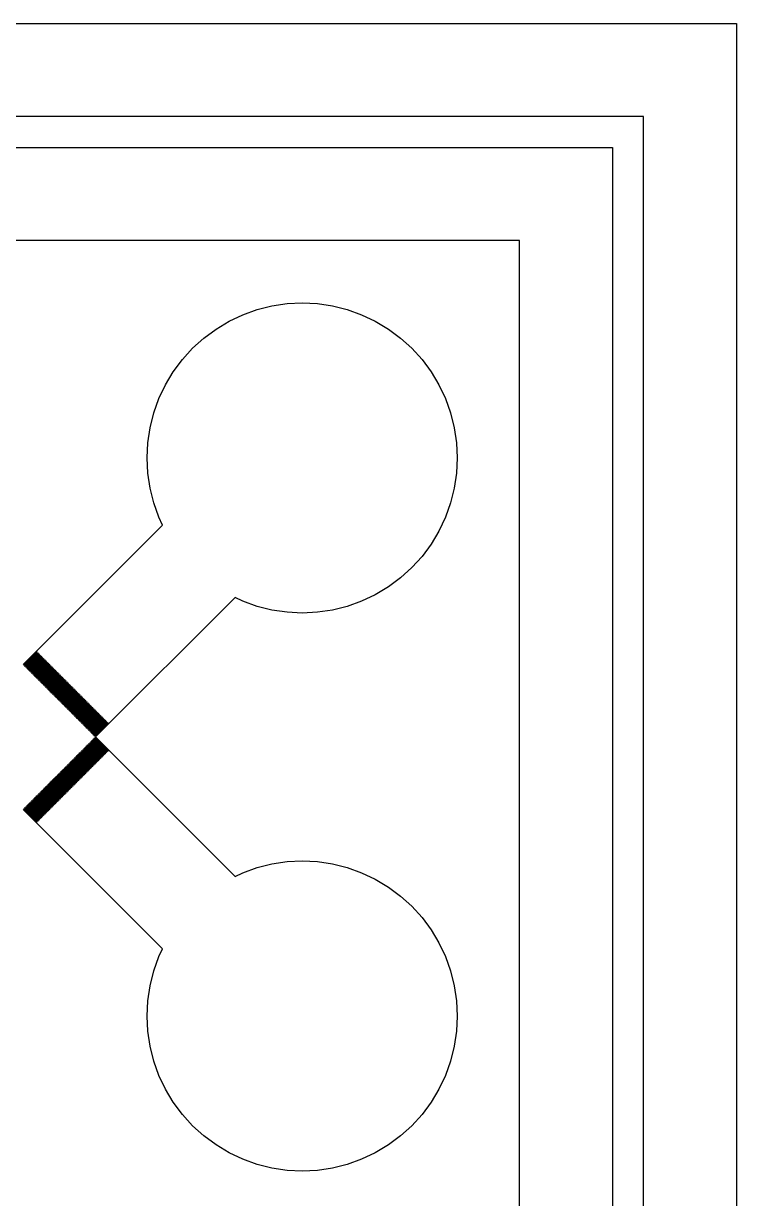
# Model space of a CAD drawing. Extents: x -16 to 132, y -40 to 113.
# Drawn here: x 101.24 to 113, y 56.82 to 76.18 of the extents above; entities that cross this region are included whole.
import ezdxf

# ---------------------------------------------------------------- set-up
doc = ezdxf.new("R2010")
doc.units = 0

msp = doc.modelspace()

# ---------------------------------------------------------------- linework, layer by layer
for p, q in [((-2.55649, 76.1837), (112.997, 76.1837)), ((112.997, 76.1837), (112.997, -2.55649)), ((111.463, 74.6498), (-1.0226, 74.6498)), ((111.463, -1.0226), (111.463, 74.6498)), ((-0.51129, 74.1385), (110.952, 74.1385)), ((110.952, 74.1385), (110.952, -0.51129)), ((109.418, 72.6046), (1.0226, 72.6046)), ((109.418, 1.0226), (109.418, 72.6046)), ((104.858, 71.3845), (105.094, 71.469)), ((105.094, 71.469), (105.337, 71.53)), ((105.337, 71.53), (105.586, 71.5668)), ((105.586, 71.5668), (105.836, 71.5791)), ((105.836, 71.5791), (106.087, 71.5668)), ((106.087, 71.5668), (106.335, 71.53)), ((106.335, 71.53), (106.578, 71.469)), ((106.578, 71.469), (106.815, 71.3845)), ((104.416, 71.1483), (104.631, 71.2773)), ((104.631, 71.2773), (104.858, 71.3845)), ((106.815, 71.3845), (107.041, 71.2773)), ((107.041, 71.2773), (107.257, 71.1483)), ((104.214, 70.9988), (104.416, 71.1483)), ((107.257, 71.1483), (107.458, 70.9988)), ((104.028, 70.8303), (104.214, 70.9988)), ((107.458, 70.9988), (107.644, 70.8303)), ((103.86, 70.6444), (104.028, 70.8303)), ((107.644, 70.8303), (107.812, 70.6445)), ((103.711, 70.4429), (103.86, 70.6444)), ((107.812, 70.6445), (107.962, 70.4429)), ((103.582, 70.2277), (103.711, 70.4429)), ((107.962, 70.4429), (108.091, 70.2278)), ((103.474, 70.0009), (103.582, 70.2277)), ((108.091, 70.2278), (108.198, 70.001)), ((103.39, 69.7647), (103.474, 70.0009)), ((108.198, 70.001), (108.283, 69.7647)), ((103.329, 69.5214), (103.39, 69.7647)), ((108.283, 69.7647), (108.344, 69.5214)), ((103.292, 69.2732), (103.329, 69.5214)), ((108.344, 69.5214), (108.38, 69.2732)), ((103.28, 69.0226), (103.292, 69.2732)), ((108.38, 69.2732), (108.393, 69.0226)), ((103.292, 68.772), (103.28, 69.0226)), ((108.393, 69.0226), (108.38, 68.772)), ((103.329, 68.5238), (103.292, 68.772)), ((108.38, 68.772), (108.344, 68.5239)), ((103.39, 68.2805), (103.329, 68.5238)), ((108.344, 68.5239), (108.283, 68.2805)), ((103.474, 68.0443), (103.39, 68.2805)), ((108.283, 68.2805), (108.198, 68.0443)), ((103.535, 67.915), (103.474, 68.0443)), ((108.198, 68.0443), (108.091, 67.8175)), ((101.237, 65.6169), (103.535, 67.915)), ((108.091, 67.8175), (107.962, 67.6023)), ((107.962, 67.6023), (107.812, 67.4008)), ((107.812, 67.4008), (107.644, 67.2149)), ((107.644, 67.2149), (107.458, 67.0464)), ((107.458, 67.0464), (107.257, 66.897)), ((107.257, 66.897), (107.041, 66.768)), ((104.729, 66.7219), (102.43, 64.4238)), ((104.858, 66.6607), (104.729, 66.7219)), ((105.094, 66.5762), (104.858, 66.6607)), ((106.815, 66.6607), (106.578, 66.5762)), ((107.041, 66.768), (106.815, 66.6607)), ((105.337, 66.5152), (105.094, 66.5762)), ((105.586, 66.4784), (105.337, 66.5152)), ((105.836, 66.4661), (105.586, 66.4784)), ((106.087, 66.4784), (105.836, 66.4661)), ((106.335, 66.5153), (106.087, 66.4784)), ((106.578, 66.5762), (106.335, 66.5153)), ((101.462, 65.8266), (101.245, 65.6096)), ((101.252, 65.6024), (101.469, 65.8193)), ((101.476, 65.8121), (101.259, 65.5952)), ((101.266, 65.588), (101.483, 65.8049)), ((101.49, 65.7977), (101.274, 65.5807)), ((101.281, 65.5735), (101.498, 65.7904)), ((101.505, 65.7832), (101.288, 65.5663)), ((101.295, 65.559), (101.512, 65.776)), ((101.519, 65.7687), (101.302, 65.5518)), ((101.31, 65.5446), (101.527, 65.7615)), ((101.534, 65.7543), (101.317, 65.5374)), ((101.324, 65.5301), (101.541, 65.747)), ((101.548, 65.7398), (101.331, 65.5229)), ((101.339, 65.5157), (101.556, 65.7326)), ((101.563, 65.7253), (101.346, 65.5084)), ((101.353, 65.5012), (101.57, 65.7181)), ((101.577, 65.7109), (101.36, 65.494)), ((101.368, 65.4867), (101.584, 65.7036)), ((101.592, 65.6964), (101.375, 65.4795)), ((101.382, 65.4723), (101.599, 65.6892)), ((101.606, 65.6819), (101.389, 65.465)), ((101.396, 65.4578), (101.613, 65.6747)), ((101.621, 65.6675), (101.404, 65.4506)), ((101.411, 65.4433), (101.628, 65.6603)), ((101.635, 65.653), (101.418, 65.4361)), ((101.469, 65.8193), (101.462, 65.8266)), ((101.483, 65.8049), (101.476, 65.8121)), ((101.498, 65.7904), (101.49, 65.7977)), ((101.512, 65.776), (101.505, 65.7832)), ((101.527, 65.7615), (101.519, 65.7687)), ((101.541, 65.747), (101.534, 65.7543)), ((101.556, 65.7326), (101.548, 65.7398)), ((101.57, 65.7181), (101.563, 65.7253)), ((101.584, 65.7036), (101.577, 65.7109)), ((101.599, 65.6892), (101.592, 65.6964)), ((101.613, 65.6747), (101.606, 65.6819)), ((101.628, 65.6603), (101.621, 65.6675)), ((101.642, 65.6458), (101.635, 65.653)), ((101.245, 65.6096), (101.252, 65.6024)), ((101.259, 65.5952), (101.266, 65.588)), ((101.274, 65.5807), (101.281, 65.5735)), ((101.288, 65.5663), (101.295, 65.559)), ((101.302, 65.5518), (101.31, 65.5446)), ((101.317, 65.5374), (101.324, 65.5301)), ((101.331, 65.5229), (101.339, 65.5157)), ((101.346, 65.5084), (101.353, 65.5012)), ((101.36, 65.494), (101.368, 65.4867)), ((101.375, 65.4795), (101.382, 65.4723)), ((101.389, 65.465), (101.396, 65.4578)), ((101.425, 65.4289), (101.642, 65.6458)), ((101.65, 65.6386), (101.433, 65.4216)), ((101.44, 65.4144), (101.657, 65.6313)), ((101.664, 65.6241), (101.447, 65.4072)), ((101.454, 65.4), (101.671, 65.6169)), ((101.678, 65.6096), (101.462, 65.3927)), ((101.469, 65.3855), (101.686, 65.6024)), ((101.693, 65.5952), (101.476, 65.3783)), ((101.483, 65.371), (101.7, 65.588)), ((101.707, 65.5807), (101.49, 65.3638)), ((101.498, 65.3566), (101.715, 65.5735)), ((101.722, 65.5663), (101.505, 65.3493)), ((101.512, 65.3421), (101.729, 65.559)), ((101.736, 65.5518), (101.519, 65.3349)), ((101.527, 65.3276), (101.744, 65.5446)), ((101.751, 65.5373), (101.534, 65.3204)), ((101.541, 65.3132), (101.758, 65.5301)), ((101.765, 65.5229), (101.548, 65.3059)), ((101.556, 65.2987), (101.772, 65.5156)), ((101.78, 65.5084), (101.563, 65.2915)), ((101.57, 65.2843), (101.787, 65.5012)), ((101.794, 65.494), (101.577, 65.277)), ((101.584, 65.2698), (101.801, 65.4867)), ((101.809, 65.4795), (101.592, 65.2626)), ((101.599, 65.2553), (101.816, 65.4723)), ((101.823, 65.465), (101.606, 65.2481)), ((101.657, 65.6313), (101.65, 65.6386)), ((101.671, 65.6169), (101.664, 65.6241)), ((101.686, 65.6024), (101.678, 65.6096)), ((101.7, 65.588), (101.693, 65.5952)), ((101.715, 65.5735), (101.707, 65.5807)), ((101.729, 65.559), (101.722, 65.5663)), ((101.744, 65.5446), (101.736, 65.5518)), ((101.758, 65.5301), (101.751, 65.5373)), ((101.772, 65.5156), (101.765, 65.5229)), ((101.787, 65.5012), (101.78, 65.5084)), ((101.801, 65.4867), (101.794, 65.494)), ((101.816, 65.4723), (101.809, 65.4795)), ((101.83, 65.4578), (101.823, 65.465)), ((101.404, 65.4506), (101.411, 65.4433)), ((101.418, 65.4361), (101.425, 65.4289)), ((101.433, 65.4216), (101.44, 65.4144)), ((101.447, 65.4072), (101.454, 65.4)), ((101.462, 65.3927), (101.469, 65.3855)), ((101.476, 65.3783), (101.483, 65.371)), ((101.49, 65.3638), (101.498, 65.3566)), ((101.505, 65.3493), (101.512, 65.3421)), ((101.519, 65.3349), (101.527, 65.3276)), ((101.534, 65.3204), (101.541, 65.3132)), ((101.548, 65.3059), (101.556, 65.2987)), ((101.563, 65.2915), (101.57, 65.2843)), ((101.577, 65.277), (101.584, 65.2698)), ((101.613, 65.2409), (101.83, 65.4578)), ((101.838, 65.4506), (101.621, 65.2337)), ((101.628, 65.2264), (101.845, 65.4433)), ((101.852, 65.4361), (101.635, 65.2192)), ((101.642, 65.2119), (101.859, 65.4289)), ((101.866, 65.4216), (101.65, 65.2047)), ((101.657, 65.1975), (101.874, 65.4144)), ((101.881, 65.4072), (101.664, 65.1903)), ((101.671, 65.183), (101.888, 65.3999)), ((101.895, 65.3927), (101.678, 65.1758)), ((101.686, 65.1685), (101.903, 65.3855)), ((101.91, 65.3783), (101.693, 65.1613)), ((101.7, 65.1541), (101.917, 65.371)), ((101.924, 65.3638), (101.707, 65.1469)), ((101.715, 65.1396), (101.932, 65.3566)), ((101.939, 65.3493), (101.722, 65.1324)), ((101.729, 65.1252), (101.946, 65.3421)), ((101.953, 65.3349), (101.736, 65.118)), ((101.744, 65.1107), (101.96, 65.3277)), ((101.968, 65.3204), (101.751, 65.1035)), ((101.758, 65.0963), (101.975, 65.3132)), ((101.982, 65.3059), (101.765, 65.089)), ((101.772, 65.0818), (101.989, 65.2987)), ((101.997, 65.2915), (101.78, 65.0746)), ((101.787, 65.0673), (102.004, 65.2843)), ((102.011, 65.277), (101.794, 65.0601)), ((101.801, 65.0529), (102.018, 65.2698)), ((101.845, 65.4433), (101.838, 65.4506)), ((101.859, 65.4289), (101.852, 65.4361)), ((101.874, 65.4144), (101.866, 65.4216)), ((101.888, 65.3999), (101.881, 65.4072)), ((101.903, 65.3855), (101.895, 65.3927)), ((101.917, 65.371), (101.91, 65.3783)), ((101.932, 65.3566), (101.924, 65.3638)), ((101.946, 65.3421), (101.939, 65.3493)), ((101.96, 65.3277), (101.953, 65.3349)), ((101.975, 65.3132), (101.968, 65.3204)), ((101.989, 65.2987), (101.982, 65.3059)), ((102.004, 65.2843), (101.997, 65.2915)), ((102.018, 65.2698), (102.011, 65.277)), ((101.592, 65.2626), (101.599, 65.2553)), ((101.606, 65.2481), (101.613, 65.2409)), ((101.621, 65.2337), (101.628, 65.2264)), ((101.635, 65.2192), (101.642, 65.2119)), ((101.65, 65.2047), (101.657, 65.1975)), ((101.664, 65.1903), (101.671, 65.183)), ((101.678, 65.1758), (101.686, 65.1685)), ((101.693, 65.1613), (101.7, 65.1541)), ((101.707, 65.1469), (101.715, 65.1396)), ((101.722, 65.1324), (101.729, 65.1252)), ((101.736, 65.118), (101.744, 65.1107)), ((101.751, 65.1035), (101.758, 65.0963)), ((101.765, 65.089), (101.772, 65.0818)), ((101.78, 65.0746), (101.787, 65.0673)), ((102.026, 65.2625), (101.809, 65.0456)), ((101.816, 65.0384), (102.033, 65.2553)), ((102.04, 65.2481), (101.823, 65.0312)), ((101.83, 65.0239), (102.047, 65.2409)), ((102.054, 65.2337), (101.838, 65.0167)), ((101.845, 65.0095), (102.062, 65.2264)), ((102.069, 65.2192), (101.852, 65.0023)), ((101.859, 64.995), (102.076, 65.212)), ((102.083, 65.2047), (101.866, 64.9878)), ((101.874, 64.9806), (102.091, 65.1975)), ((102.098, 65.1903), (101.881, 64.9734)), ((101.888, 64.9661), (102.105, 65.183)), ((102.112, 65.1758), (101.895, 64.9589)), ((101.903, 64.9516), (102.12, 65.1686)), ((102.127, 65.1613), (101.91, 64.9444)), ((101.917, 64.9372), (102.134, 65.1541)), ((102.141, 65.1469), (101.924, 64.9299)), ((101.932, 64.9227), (102.148, 65.1396)), ((102.156, 65.1324), (101.939, 64.9155)), ((101.946, 64.9082), (102.163, 65.1252)), ((102.17, 65.118), (101.953, 64.901)), ((101.96, 64.8938), (102.177, 65.1107)), ((102.185, 65.1035), (101.968, 64.8866)), ((101.975, 64.8793), (102.192, 65.0963)), ((102.199, 65.089), (101.982, 64.8721)), ((101.989, 64.8649), (102.206, 65.0818)), ((102.214, 65.0746), (101.997, 64.8577)), ((102.033, 65.2553), (102.026, 65.2625)), ((102.047, 65.2409), (102.04, 65.2481)), ((102.062, 65.2264), (102.054, 65.2337)), ((102.076, 65.212), (102.069, 65.2192)), ((102.091, 65.1975), (102.083, 65.2047)), ((102.105, 65.183), (102.098, 65.1903)), ((102.12, 65.1686), (102.112, 65.1758)), ((102.134, 65.1541), (102.127, 65.1613)), ((102.148, 65.1396), (102.141, 65.1469)), ((102.163, 65.1252), (102.156, 65.1324)), ((102.177, 65.1107), (102.17, 65.118)), ((102.192, 65.0963), (102.185, 65.1035)), ((102.206, 65.0818), (102.199, 65.089)), ((102.221, 65.0674), (102.214, 65.0746)), ((101.794, 65.0601), (101.801, 65.0529)), ((101.809, 65.0456), (101.816, 65.0384)), ((101.823, 65.0312), (101.83, 65.0239)), ((101.838, 65.0167), (101.845, 65.0095)), ((101.852, 65.0023), (101.859, 64.995)), ((101.866, 64.9878), (101.874, 64.9806)), ((101.881, 64.9734), (101.888, 64.9661)), ((101.895, 64.9589), (101.903, 64.9516)), ((101.91, 64.9444), (101.917, 64.9372)), ((101.924, 64.9299), (101.932, 64.9227)), ((101.939, 64.9155), (101.946, 64.9082)), ((101.953, 64.901), (101.96, 64.8938)), ((101.968, 64.8866), (101.975, 64.8793)), ((102.004, 64.8504), (102.221, 65.0674)), ((102.228, 65.0601), (102.011, 64.8432)), ((102.018, 64.836), (102.235, 65.0529)), ((102.242, 65.0456), (102.026, 64.8287)), ((102.033, 64.8215), (102.25, 65.0384)), ((102.257, 65.0312), (102.04, 64.8143)), ((102.047, 64.807), (102.264, 65.024)), ((102.271, 65.0167), (102.054, 64.7998)), ((102.062, 64.7926), (102.279, 65.0095)), ((102.286, 65.0022), (102.069, 64.7853)), ((102.076, 64.7781), (102.293, 64.995)), ((102.3, 64.9878), (102.083, 64.7709)), ((102.091, 64.7636), (102.308, 64.9806)), ((102.315, 64.9733), (102.098, 64.7564)), ((102.105, 64.7492), (102.322, 64.9661)), ((102.329, 64.9589), (102.112, 64.7419)), ((102.12, 64.7347), (102.336, 64.9516)), ((102.344, 64.9444), (102.127, 64.7275)), ((102.134, 64.7203), (102.351, 64.9372)), ((102.358, 64.93), (102.141, 64.713)), ((102.148, 64.7058), (102.365, 64.9227)), ((102.373, 64.9155), (102.156, 64.6986)), ((102.163, 64.6913), (102.38, 64.9083)), ((102.387, 64.901), (102.17, 64.6841)), ((102.177, 64.6769), (102.394, 64.8938)), ((102.402, 64.8866), (102.185, 64.6696)), ((102.192, 64.6624), (102.409, 64.8793)), ((102.235, 65.0529), (102.228, 65.0601)), ((102.25, 65.0384), (102.242, 65.0456)), ((102.264, 65.024), (102.257, 65.0312)), ((102.279, 65.0095), (102.271, 65.0167)), ((102.293, 64.995), (102.286, 65.0022)), ((102.308, 64.9806), (102.3, 64.9878)), ((102.322, 64.9661), (102.315, 64.9733)), ((102.336, 64.9516), (102.329, 64.9589)), ((102.351, 64.9372), (102.344, 64.9444)), ((102.365, 64.9227), (102.358, 64.93)), ((102.38, 64.9083), (102.373, 64.9155)), ((102.394, 64.8938), (102.387, 64.901)), ((102.409, 64.8793), (102.402, 64.8866)), ((101.982, 64.8721), (101.989, 64.8649)), ((101.997, 64.8577), (102.004, 64.8504)), ((102.011, 64.8432), (102.018, 64.836)), ((102.026, 64.8287), (102.033, 64.8215)), ((102.04, 64.8143), (102.047, 64.807)), ((102.054, 64.7998), (102.062, 64.7926)), ((102.069, 64.7853), (102.076, 64.7781)), ((102.083, 64.7709), (102.091, 64.7636)), ((102.098, 64.7564), (102.105, 64.7492)), ((102.112, 64.7419), (102.12, 64.7347)), ((102.127, 64.7275), (102.134, 64.7203)), ((102.141, 64.713), (102.148, 64.7058)), ((102.156, 64.6986), (102.163, 64.6913)), ((102.416, 64.8721), (102.199, 64.6552)), ((102.206, 64.6479), (102.423, 64.8649)), ((102.43, 64.8576), (102.214, 64.6407)), ((102.221, 64.6335), (102.438, 64.8504)), ((102.445, 64.8432), (102.228, 64.6263)), ((102.235, 64.619), (102.452, 64.836)), ((102.459, 64.8287), (102.242, 64.6118)), ((102.25, 64.6046), (102.467, 64.8215)), ((102.474, 64.8143), (102.257, 64.5973)), ((102.264, 64.5901), (102.481, 64.807)), ((102.488, 64.7998), (102.271, 64.5829)), ((102.279, 64.5757), (102.496, 64.7926)), ((102.503, 64.7853), (102.286, 64.5684)), ((102.293, 64.5612), (102.51, 64.7781)), ((102.517, 64.7709), (102.3, 64.554)), ((102.308, 64.5467), (102.524, 64.7636)), ((102.532, 64.7564), (102.315, 64.5395)), ((102.322, 64.5323), (102.539, 64.7492)), ((102.546, 64.7419), (102.329, 64.525)), ((102.336, 64.5178), (102.553, 64.7347)), ((102.561, 64.7275), (102.344, 64.5106)), ((102.351, 64.5033), (102.568, 64.7202)), ((102.575, 64.713), (102.358, 64.4961)), ((102.365, 64.4889), (102.582, 64.7058)), ((102.59, 64.6986), (102.373, 64.4816)), ((102.38, 64.4744), (102.597, 64.6913)), ((102.423, 64.8649), (102.416, 64.8721)), ((102.438, 64.8504), (102.43, 64.8576)), ((102.452, 64.836), (102.445, 64.8432)), ((102.467, 64.8215), (102.459, 64.8287)), ((102.481, 64.807), (102.474, 64.8143)), ((102.496, 64.7926), (102.488, 64.7998)), ((102.51, 64.7781), (102.503, 64.7853)), ((102.524, 64.7636), (102.517, 64.7709)), ((102.539, 64.7492), (102.532, 64.7564)), ((102.553, 64.7347), (102.546, 64.7419)), ((102.568, 64.7202), (102.561, 64.7275)), ((102.582, 64.7058), (102.575, 64.713)), ((102.597, 64.6913), (102.59, 64.6986)), ((102.17, 64.6841), (102.177, 64.6769)), ((102.185, 64.6696), (102.192, 64.6624)), ((102.199, 64.6552), (102.206, 64.6479)), ((102.214, 64.6407), (102.221, 64.6335)), ((102.228, 64.6263), (102.235, 64.619)), ((102.242, 64.6118), (102.25, 64.6046)), ((102.257, 64.5973), (102.264, 64.5901)), ((102.271, 64.5829), (102.279, 64.5757)), ((102.286, 64.5684), (102.293, 64.5612)), ((102.3, 64.554), (102.308, 64.5467)), ((102.315, 64.5395), (102.322, 64.5323)), ((102.329, 64.525), (102.336, 64.5178)), ((102.344, 64.5106), (102.351, 64.5033)), ((102.358, 64.4961), (102.365, 64.4889)), ((102.604, 64.6841), (102.387, 64.4672)), ((102.394, 64.4599), (102.611, 64.6769)), ((102.618, 64.6696), (102.402, 64.4527)), ((102.409, 64.4455), (102.626, 64.6624)), ((102.633, 64.6552), (102.416, 64.4383)), ((102.423, 64.431), (102.64, 64.6479)), ((102.611, 64.6769), (102.604, 64.6841)), ((102.626, 64.6624), (102.618, 64.6696)), ((102.64, 64.6479), (102.633, 64.6552)), ((102.308, 64.3009), (102.3, 64.2936)), ((102.524, 64.0839), (102.308, 64.3009)), ((102.322, 64.3153), (102.315, 64.3081)), ((102.315, 64.3081), (102.532, 64.0912)), ((102.539, 64.0984), (102.322, 64.3153)), ((102.336, 64.3298), (102.329, 64.3226)), ((102.329, 64.3226), (102.546, 64.1056)), ((102.553, 64.1129), (102.336, 64.3298)), ((102.351, 64.3442), (102.344, 64.337)), ((102.344, 64.337), (102.561, 64.1201)), ((102.568, 64.1273), (102.351, 64.3442)), ((102.365, 64.3587), (102.358, 64.3515)), ((102.358, 64.3515), (102.575, 64.1346)), ((102.582, 64.1418), (102.365, 64.3587)), ((102.373, 64.4816), (102.38, 64.4744)), ((102.38, 64.3732), (102.373, 64.3659)), ((102.373, 64.3659), (102.59, 64.149)), ((102.597, 64.1562), (102.38, 64.3732)), ((102.387, 64.4672), (102.394, 64.4599)), ((102.394, 64.3876), (102.387, 64.3804)), ((102.387, 64.3804), (102.604, 64.1635)), ((102.611, 64.1707), (102.394, 64.3876)), ((102.402, 64.4527), (102.409, 64.4455)), ((102.409, 64.4021), (102.402, 64.3949)), ((102.402, 64.3949), (102.618, 64.1779)), ((102.626, 64.1852), (102.409, 64.4021)), ((102.416, 64.4383), (102.423, 64.431)), ((102.423, 64.4165), (102.416, 64.4093)), ((102.416, 64.4093), (102.633, 64.1924)), ((102.64, 64.1996), (102.423, 64.4165)), ((102.43, 64.4238), (104.729, 62.1257)), ((102.12, 64.1129), (102.112, 64.1056)), ((102.112, 64.1056), (102.329, 63.8887)), ((102.336, 63.8959), (102.12, 64.1129)), ((102.134, 64.1273), (102.127, 64.1201)), ((102.127, 64.1201), (102.344, 63.9032)), ((102.351, 63.9104), (102.134, 64.1273)), ((102.148, 64.1418), (102.141, 64.1346)), ((102.141, 64.1346), (102.358, 63.9176)), ((102.365, 63.9249), (102.148, 64.1418)), ((102.163, 64.1562), (102.156, 64.149)), ((102.156, 64.149), (102.373, 63.9321)), ((102.38, 63.9393), (102.163, 64.1562)), ((102.177, 64.1707), (102.17, 64.1635)), ((102.17, 64.1635), (102.387, 63.9465)), ((102.394, 63.9538), (102.177, 64.1707)), ((102.192, 64.1852), (102.185, 64.1779)), ((102.185, 64.1779), (102.402, 63.961)), ((102.409, 63.9682), (102.192, 64.1852)), ((102.206, 64.1996), (102.199, 64.1924)), ((102.199, 64.1924), (102.416, 63.9755)), ((102.423, 63.9827), (102.206, 64.1996)), ((102.221, 64.2141), (102.214, 64.2068)), ((102.214, 64.2068), (102.43, 63.9899)), ((102.438, 63.9972), (102.221, 64.2141)), ((102.235, 64.2285), (102.228, 64.2213)), ((102.228, 64.2213), (102.445, 64.0044)), ((102.452, 64.0116), (102.235, 64.2285)), ((102.25, 64.243), (102.242, 64.2358)), ((102.242, 64.2358), (102.459, 64.0189)), ((102.467, 64.0261), (102.25, 64.243)), ((102.264, 64.2575), (102.257, 64.2502)), ((102.257, 64.2502), (102.474, 64.0333)), ((102.481, 64.0406), (102.264, 64.2575)), ((102.279, 64.2719), (102.271, 64.2647)), ((102.271, 64.2647), (102.488, 64.0478)), ((102.496, 64.055), (102.279, 64.2719)), ((102.293, 64.2864), (102.286, 64.2792)), ((102.286, 64.2792), (102.503, 64.0623)), ((102.51, 64.0695), (102.293, 64.2864)), ((102.3, 64.2936), (102.517, 64.0767)), ((102.546, 64.1056), (102.553, 64.1129)), ((102.561, 64.1201), (102.568, 64.1273)), ((102.575, 64.1346), (102.582, 64.1418)), ((102.59, 64.149), (102.597, 64.1562)), ((102.604, 64.1635), (102.611, 64.1707)), ((102.618, 64.1779), (102.626, 64.1852)), ((102.633, 64.1924), (102.64, 64.1996)), ((101.917, 63.9104), (101.91, 63.9032)), ((102.134, 63.6935), (101.917, 63.9104)), ((101.932, 63.9249), (101.924, 63.9176)), ((101.924, 63.9176), (102.141, 63.7007)), ((102.148, 63.7079), (101.932, 63.9249)), ((101.946, 63.9393), (101.939, 63.9321)), ((101.939, 63.9321), (102.156, 63.7152)), ((102.163, 63.7224), (101.946, 63.9393)), ((101.96, 63.9538), (101.953, 63.9465)), ((101.953, 63.9465), (102.17, 63.7296)), ((102.177, 63.7369), (101.96, 63.9538)), ((101.975, 63.9682), (101.968, 63.961)), ((101.968, 63.961), (102.185, 63.7441)), ((102.192, 63.7513), (101.975, 63.9682)), ((101.989, 63.9827), (101.982, 63.9755)), ((101.982, 63.9755), (102.199, 63.7585)), ((102.206, 63.7658), (101.989, 63.9827)), ((102.004, 63.9972), (101.997, 63.9899)), ((101.997, 63.9899), (102.214, 63.773)), ((102.221, 63.7802), (102.004, 63.9972)), ((102.018, 64.0116), (102.011, 64.0044)), ((102.011, 64.0044), (102.228, 63.7875)), ((102.235, 63.7947), (102.018, 64.0116)), ((102.033, 64.0261), (102.026, 64.0189)), ((102.026, 64.0189), (102.242, 63.8019)), ((102.25, 63.8092), (102.033, 64.0261)), ((102.047, 64.0406), (102.04, 64.0333)), ((102.04, 64.0333), (102.257, 63.8164)), ((102.264, 63.8236), (102.047, 64.0406)), ((102.062, 64.055), (102.054, 64.0478)), ((102.054, 64.0478), (102.271, 63.8309)), ((102.279, 63.8381), (102.062, 64.055)), ((102.076, 64.0695), (102.069, 64.0622)), ((102.069, 64.0622), (102.286, 63.8453)), ((102.293, 63.8525), (102.076, 64.0695)), ((102.091, 64.0839), (102.083, 64.0767)), ((102.083, 64.0767), (102.3, 63.8598)), ((102.308, 63.867), (102.091, 64.0839)), ((102.105, 64.0984), (102.098, 64.0912)), ((102.098, 64.0912), (102.315, 63.8743)), ((102.322, 63.8815), (102.105, 64.0984)), ((102.344, 63.9032), (102.351, 63.9104)), ((102.358, 63.9176), (102.365, 63.9249)), ((102.373, 63.9321), (102.38, 63.9393)), ((102.387, 63.9465), (102.394, 63.9538)), ((102.402, 63.961), (102.409, 63.9682)), ((102.416, 63.9755), (102.423, 63.9827)), ((102.43, 63.9899), (102.438, 63.9972)), ((102.445, 64.0044), (102.452, 64.0116)), ((102.459, 64.0189), (102.467, 64.0261)), ((102.474, 64.0333), (102.481, 64.0406)), ((102.488, 64.0478), (102.496, 64.055)), ((102.503, 64.0623), (102.51, 64.0695)), ((102.517, 64.0767), (102.524, 64.0839)), ((102.532, 64.0912), (102.539, 64.0984)), ((101.729, 63.7224), (101.722, 63.7152)), ((101.946, 63.5055), (101.729, 63.7224)), ((101.744, 63.7369), (101.736, 63.7296)), ((101.736, 63.7296), (101.953, 63.5127)), ((101.96, 63.5199), (101.744, 63.7369)), ((101.758, 63.7513), (101.751, 63.7441)), ((101.751, 63.7441), (101.968, 63.5272)), ((101.975, 63.5344), (101.758, 63.7513)), ((101.772, 63.7658), (101.765, 63.7586)), ((101.765, 63.7586), (101.982, 63.5416)), ((101.989, 63.5489), (101.772, 63.7658)), ((101.787, 63.7803), (101.78, 63.773)), ((101.78, 63.773), (101.997, 63.5561)), ((102.004, 63.5633), (101.787, 63.7803)), ((101.801, 63.7947), (101.794, 63.7875)), ((101.794, 63.7875), (102.011, 63.5706)), ((102.018, 63.5778), (101.801, 63.7947)), ((101.816, 63.8092), (101.809, 63.8019)), ((101.809, 63.8019), (102.026, 63.585)), ((102.033, 63.5922), (101.816, 63.8092)), ((101.83, 63.8236), (101.823, 63.8164)), ((101.823, 63.8164), (102.04, 63.5995)), ((102.047, 63.6067), (101.83, 63.8236)), ((101.845, 63.8381), (101.838, 63.8309)), ((101.838, 63.8309), (102.054, 63.6139)), ((102.062, 63.6212), (101.845, 63.8381)), ((101.859, 63.8525), (101.852, 63.8453)), ((101.852, 63.8453), (102.069, 63.6284)), ((102.076, 63.6356), (101.859, 63.8525)), ((101.874, 63.867), (101.866, 63.8598)), ((101.866, 63.8598), (102.083, 63.6429)), ((102.091, 63.6501), (101.874, 63.867)), ((101.888, 63.8815), (101.881, 63.8742)), ((101.881, 63.8742), (102.098, 63.6573)), ((102.105, 63.6646), (101.888, 63.8815)), ((101.903, 63.8959), (101.895, 63.8887)), ((101.895, 63.8887), (102.112, 63.6718)), ((102.12, 63.679), (101.903, 63.8959)), ((101.91, 63.9032), (102.127, 63.6862)), ((102.156, 63.7152), (102.163, 63.7224)), ((102.17, 63.7296), (102.177, 63.7369)), ((102.185, 63.7441), (102.192, 63.7513)), ((102.199, 63.7585), (102.206, 63.7658)), ((102.214, 63.773), (102.221, 63.7802)), ((102.228, 63.7875), (102.235, 63.7947)), ((102.242, 63.8019), (102.25, 63.8092)), ((102.257, 63.8164), (102.264, 63.8236)), ((102.271, 63.8309), (102.279, 63.8381)), ((102.286, 63.8453), (102.293, 63.8525)), ((102.3, 63.8598), (102.308, 63.867)), ((102.315, 63.8743), (102.322, 63.8815)), ((102.329, 63.8887), (102.336, 63.8959)), ((101.541, 63.5344), (101.534, 63.5272)), ((101.534, 63.5272), (101.751, 63.3102)), ((101.758, 63.3175), (101.541, 63.5344)), ((101.556, 63.5488), (101.548, 63.5416)), ((101.548, 63.5416), (101.765, 63.3247)), ((101.772, 63.3319), (101.556, 63.5488)), ((101.57, 63.5633), (101.563, 63.5561)), ((101.563, 63.5561), (101.78, 63.3392)), ((101.787, 63.3464), (101.57, 63.5633)), ((101.584, 63.5778), (101.577, 63.5706)), ((101.577, 63.5706), (101.794, 63.3536)), ((101.801, 63.3609), (101.584, 63.5778)), ((101.599, 63.5922), (101.592, 63.585)), ((101.592, 63.585), (101.809, 63.3681)), ((101.816, 63.3753), (101.599, 63.5922)), ((101.613, 63.6067), (101.606, 63.5995)), ((101.606, 63.5995), (101.823, 63.3826)), ((101.83, 63.3898), (101.613, 63.6067)), ((101.628, 63.6212), (101.621, 63.6139)), ((101.621, 63.6139), (101.838, 63.397)), ((101.845, 63.4043), (101.628, 63.6212)), ((101.642, 63.6356), (101.635, 63.6284)), ((101.635, 63.6284), (101.852, 63.4115)), ((101.859, 63.4187), (101.642, 63.6356)), ((101.657, 63.6501), (101.65, 63.6429)), ((101.65, 63.6429), (101.866, 63.4259)), ((101.874, 63.4332), (101.657, 63.6501)), ((101.671, 63.6646), (101.664, 63.6573)), ((101.664, 63.6573), (101.881, 63.4404)), ((101.888, 63.4476), (101.671, 63.6646)), ((101.686, 63.679), (101.678, 63.6718)), ((101.678, 63.6718), (101.895, 63.4549)), ((101.903, 63.4621), (101.686, 63.679)), ((101.7, 63.6935), (101.693, 63.6862)), ((101.693, 63.6862), (101.91, 63.4693)), ((101.917, 63.4766), (101.7, 63.6935)), ((101.715, 63.7079), (101.707, 63.7007)), ((101.707, 63.7007), (101.924, 63.4838)), ((101.932, 63.491), (101.715, 63.7079)), ((101.722, 63.7152), (101.939, 63.4982)), ((101.968, 63.5272), (101.975, 63.5344)), ((101.982, 63.5416), (101.989, 63.5489)), ((101.997, 63.5561), (102.004, 63.5633)), ((102.011, 63.5706), (102.018, 63.5778)), ((102.026, 63.585), (102.033, 63.5922)), ((102.04, 63.5995), (102.047, 63.6067)), ((102.054, 63.6139), (102.062, 63.6212)), ((102.069, 63.6284), (102.076, 63.6356)), ((102.083, 63.6429), (102.091, 63.6501)), ((102.098, 63.6573), (102.105, 63.6646)), ((102.112, 63.6718), (102.12, 63.679)), ((102.127, 63.6862), (102.134, 63.6935)), ((102.141, 63.7007), (102.148, 63.7079)), ((101.339, 63.3319), (101.331, 63.3247)), ((101.556, 63.115), (101.339, 63.3319)), ((101.353, 63.3464), (101.346, 63.3392)), ((101.346, 63.3392), (101.563, 63.1223)), ((101.57, 63.1295), (101.353, 63.3464)), ((101.368, 63.3609), (101.36, 63.3536)), ((101.36, 63.3536), (101.577, 63.1367)), ((101.584, 63.1439), (101.368, 63.3609)), ((101.382, 63.3753), (101.375, 63.3681)), ((101.375, 63.3681), (101.592, 63.1512)), ((101.599, 63.1584), (101.382, 63.3753)), ((101.396, 63.3898), (101.389, 63.3826)), ((101.389, 63.3826), (101.606, 63.1656)), ((101.613, 63.1729), (101.396, 63.3898)), ((101.411, 63.4042), (101.404, 63.397)), ((101.404, 63.397), (101.621, 63.1801)), ((101.628, 63.1873), (101.411, 63.4042)), ((101.425, 63.4187), (101.418, 63.4115)), ((101.418, 63.4115), (101.635, 63.1945)), ((101.642, 63.2018), (101.425, 63.4187)), ((101.44, 63.4332), (101.433, 63.4259)), ((101.433, 63.4259), (101.65, 63.209)), ((101.657, 63.2162), (101.44, 63.4332)), ((101.454, 63.4476), (101.447, 63.4404)), ((101.447, 63.4404), (101.664, 63.2235)), ((101.671, 63.2307), (101.454, 63.4476)), ((101.469, 63.4621), (101.462, 63.4548)), ((101.462, 63.4548), (101.678, 63.2379)), ((101.686, 63.2452), (101.469, 63.4621)), ((101.483, 63.4766), (101.476, 63.4693)), ((101.476, 63.4693), (101.693, 63.2524)), ((101.7, 63.2596), (101.483, 63.4766)), ((101.498, 63.491), (101.49, 63.4838)), ((101.49, 63.4838), (101.707, 63.2669)), ((101.715, 63.2741), (101.498, 63.491)), ((101.512, 63.5055), (101.505, 63.4982)), ((101.505, 63.4982), (101.722, 63.2813)), ((101.729, 63.2885), (101.512, 63.5055)), ((101.527, 63.5199), (101.519, 63.5127)), ((101.519, 63.5127), (101.736, 63.2958)), ((101.744, 63.303), (101.527, 63.5199)), ((101.765, 63.3247), (101.772, 63.3319)), ((101.78, 63.3392), (101.787, 63.3464)), ((101.794, 63.3536), (101.801, 63.3609)), ((101.809, 63.3681), (101.816, 63.3753)), ((101.823, 63.3826), (101.83, 63.3898)), ((101.838, 63.397), (101.845, 63.4043)), ((101.852, 63.4115), (101.859, 63.4187)), ((101.866, 63.4259), (101.874, 63.4332)), ((101.881, 63.4404), (101.888, 63.4476)), ((101.895, 63.4549), (101.903, 63.4621)), ((101.91, 63.4693), (101.917, 63.4766)), ((101.924, 63.4838), (101.932, 63.491)), ((101.939, 63.4982), (101.946, 63.5055)), ((101.953, 63.5127), (101.96, 63.5199)), ((103.535, 60.9326), (101.237, 63.2307)), ((101.252, 63.2452), (101.245, 63.2379)), ((101.245, 63.2379), (101.462, 63.021)), ((101.469, 63.0282), (101.252, 63.2452)), ((101.266, 63.2596), (101.259, 63.2524)), ((101.259, 63.2524), (101.476, 63.0355)), ((101.483, 63.0427), (101.266, 63.2596)), ((101.281, 63.2741), (101.274, 63.2668)), ((101.274, 63.2668), (101.49, 63.0499)), ((101.498, 63.0572), (101.281, 63.2741)), ((101.295, 63.2885), (101.288, 63.2813)), ((101.288, 63.2813), (101.505, 63.0644)), ((101.512, 63.0716), (101.295, 63.2885)), ((101.31, 63.303), (101.302, 63.2958)), ((101.302, 63.2958), (101.519, 63.0789)), ((101.527, 63.0861), (101.31, 63.303)), ((101.324, 63.3175), (101.317, 63.3102)), ((101.317, 63.3102), (101.534, 63.0933)), ((101.541, 63.1006), (101.324, 63.3175)), ((101.331, 63.3247), (101.548, 63.1078)), ((101.577, 63.1367), (101.584, 63.1439)), ((101.592, 63.1512), (101.599, 63.1584)), ((101.606, 63.1656), (101.613, 63.1729)), ((101.621, 63.1801), (101.628, 63.1873)), ((101.635, 63.1945), (101.642, 63.2018)), ((101.65, 63.209), (101.657, 63.2162)), ((101.664, 63.2235), (101.671, 63.2307)), ((101.678, 63.2379), (101.686, 63.2452)), ((101.693, 63.2524), (101.7, 63.2596)), ((101.707, 63.2669), (101.715, 63.2741)), ((101.722, 63.2813), (101.729, 63.2885)), ((101.736, 63.2958), (101.744, 63.303)), ((101.751, 63.3102), (101.758, 63.3175)), ((101.462, 63.021), (101.469, 63.0282)), ((101.476, 63.0355), (101.483, 63.0427)), ((101.49, 63.0499), (101.498, 63.0572)), ((101.505, 63.0644), (101.512, 63.0716)), ((101.519, 63.0789), (101.527, 63.0861)), ((101.534, 63.0933), (101.541, 63.1006)), ((101.548, 63.1078), (101.556, 63.115)), ((101.563, 63.1223), (101.57, 63.1295)), ((105.337, 62.3323), (105.586, 62.3692)), ((105.586, 62.3692), (105.836, 62.3815)), ((105.836, 62.3815), (106.087, 62.3692)), ((106.087, 62.3692), (106.335, 62.3323)), ((104.729, 62.1257), (104.858, 62.1869)), ((104.858, 62.1869), (105.094, 62.2714)), ((105.094, 62.2714), (105.337, 62.3323)), ((106.335, 62.3323), (106.578, 62.2714)), ((106.578, 62.2714), (106.815, 62.1869)), ((106.815, 62.1869), (107.041, 62.0796)), ((107.041, 62.0796), (107.257, 61.9506)), ((107.257, 61.9506), (107.458, 61.8012)), ((107.458, 61.8012), (107.644, 61.6327)), ((107.644, 61.6327), (107.812, 61.4468)), ((107.812, 61.4468), (107.962, 61.2453)), ((107.962, 61.2453), (108.091, 61.0301)), ((108.091, 61.0301), (108.198, 60.8033)), ((103.474, 60.8033), (103.535, 60.9326)), ((103.39, 60.5671), (103.474, 60.8033)), ((108.198, 60.8033), (108.283, 60.5671)), ((103.329, 60.3237), (103.39, 60.5671)), ((108.283, 60.5671), (108.344, 60.3237)), ((103.292, 60.0756), (103.329, 60.3237)), ((108.344, 60.3237), (108.38, 60.0756)), ((103.28, 59.825), (103.292, 60.0756)), ((108.38, 60.0756), (108.393, 59.825)), ((103.292, 59.5744), (103.28, 59.825)), ((108.393, 59.825), (108.38, 59.5744)), ((103.329, 59.3262), (103.292, 59.5744)), ((108.38, 59.5744), (108.344, 59.3262)), ((103.39, 59.0829), (103.329, 59.3262)), ((108.344, 59.3262), (108.283, 59.0828)), ((103.474, 58.8466), (103.39, 59.0829)), ((108.283, 59.0828), (108.198, 58.8466)), ((103.582, 58.6198), (103.474, 58.8466)), ((108.198, 58.8466), (108.091, 58.6198)), ((103.711, 58.4046), (103.582, 58.6198)), ((108.091, 58.6198), (107.962, 58.4046)), ((103.86, 58.2031), (103.711, 58.4046)), ((107.962, 58.4046), (107.812, 58.2031)), ((104.028, 58.0172), (103.86, 58.2031)), ((107.812, 58.2031), (107.644, 58.0172)), ((104.214, 57.8487), (104.028, 58.0172)), ((107.644, 58.0172), (107.458, 57.8487)), ((104.416, 57.6993), (104.214, 57.8487)), ((107.458, 57.8487), (107.257, 57.6993)), ((104.631, 57.5703), (104.416, 57.6993)), ((104.858, 57.4631), (104.631, 57.5703)), ((107.041, 57.5703), (106.815, 57.4631)), ((107.257, 57.6993), (107.041, 57.5703)), ((105.094, 57.3785), (104.858, 57.4631)), ((105.337, 57.3176), (105.094, 57.3785)), ((106.578, 57.3785), (106.335, 57.3176)), ((106.815, 57.4631), (106.578, 57.3785)), ((105.586, 57.2808), (105.337, 57.3176)), ((105.836, 57.2685), (105.586, 57.2808)), ((106.087, 57.2808), (105.836, 57.2685)), ((106.335, 57.3176), (106.087, 57.2808))]:
    msp.add_line(p, q)

doc.saveas('drawing.dxf')
